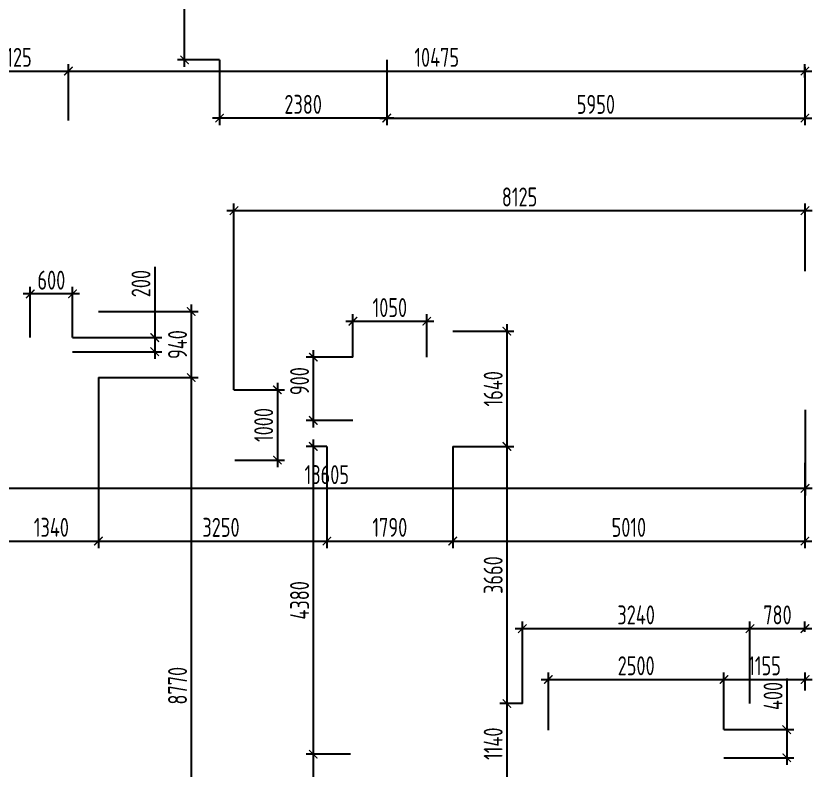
# Model space of a CAD drawing. Header units: millimetres. Extents: x -350007 to 535970, y -888 to 198380.
# Drawn here: x 518295 to 529621, y 64840 to 75573 of the extents above; entities that cross this region are included whole.
import ezdxf

# ---------------------------------------------------------------- set-up
doc = ezdxf.new("R2010")
doc.units = ezdxf.units.MM
doc.layers.add('АР_Размеры нов.', color=15, linetype='Continuous', lineweight=0)
doc.styles.add('ISOCPEUR', font='isocpeur.ttf', dxfattribs={"width": 0.7})
doc.dimstyles.new('R_100', dxfattribs={"dimtxt": 270, "dimasz": 120, "dimexe": 100, "dimexo": 0, "dimgap": 60, "dimtad": 1, "dimdec": 0, "dimrnd": 5, "dimzin": 0, "dimdsep": 46, "dimtxsty": 'ISOCPEUR', "dimblk": 'ARCHTICK', "dimcen": 0, "dimdle": 100, "dimclrd": 256, "dimclre": 256, "dimclrt": 256, "dimadec": 0, "dimazin": 0, "dimtfac": 2, "dimtdec": 0, "dimtofl": 0, "dimtmove": 1, "dimatfit": 3, "dimfxl": 1, "dimtvp": 3, "dimtolj": 1, "dimtzin": 0, "dimarcsym": 0})

# ---------------------------------------------------------------- blocks, each defined once
blk = doc.blocks.new('_ArchTick')
at = {"color": 0, "linetype": 'ByBlock', "const_width": 0.15}
blk.add_lwpolyline([(-0.5, -0.5), (0.5, 0.5)], dxfattribs=at)
blk = doc.blocks.new('*D3460')
at = {"layer": 'АР_Размеры нов.', "lineweight": -2, "transparency": 16777216}
for p, q in [((518129, 70425), (518129, 67999)), ((519469, 70425), (519469, 67999)), ((518029, 68099), (519569, 68099))]:
    blk.add_line(p, q, dxfattribs=at)
at = {"layer": 'АР_Размеры нов.', "lineweight": -2, "transparency": 16777216, "xscale": 120, "yscale": 120, "zscale": 120, "rotation": 180}
blk.add_blockref('_ArchTick', (518129, 68099), dxfattribs=at)
at = {"layer": 'АР_Размеры нов.', "lineweight": -2, "transparency": 16777216, "xscale": 120, "yscale": 120, "zscale": 120}
blk.add_blockref('_ArchTick', (519469, 68099), dxfattribs=at)
at = {"layer": 'АР_Размеры нов.', "transparency": 16777216, "insert": (518799, 68294), "char_height": 270, "attachment_point": 5, "style": 'ISOCPEUR'}
blk.add_mtext('\\A1;1340', dxfattribs=at)
blk = doc.blocks.new('*D3461')
at = {"layer": 'АР_Размеры нов.', "lineweight": -2, "transparency": 16777216}
for p, q in [((519469, 70425), (519469, 67999)), ((522719, 69446), (522719, 67999)), ((519369, 68099), (522819, 68099))]:
    blk.add_line(p, q, dxfattribs=at)
at = {"layer": 'АР_Размеры нов.', "lineweight": -2, "transparency": 16777216, "xscale": 120, "yscale": 120, "zscale": 120, "rotation": 180}
blk.add_blockref('_ArchTick', (519469, 68099), dxfattribs=at)
at = {"layer": 'АР_Размеры нов.', "lineweight": -2, "transparency": 16777216, "xscale": 120, "yscale": 120, "zscale": 120}
blk.add_blockref('_ArchTick', (522719, 68099), dxfattribs=at)
at = {"layer": 'АР_Размеры нов.', "transparency": 16777216, "insert": (521212, 68294), "char_height": 270, "attachment_point": 5, "style": 'ISOCPEUR'}
blk.add_mtext('\\A1;3250', dxfattribs=at)
blk = doc.blocks.new('*D3462')
at = {"layer": 'АР_Размеры нов.', "lineweight": -2, "transparency": 16777216}
for p, q in [((520269, 72003), (520269, 70995)), ((520269, 71095), (520269, 70694)), ((519099, 70995), (520369, 70995)), ((519099, 70794), (520369, 70794))]:
    blk.add_line(p, q, dxfattribs=at)
at = {"layer": 'АР_Размеры нов.', "lineweight": -2, "transparency": 16777216, "xscale": 120, "yscale": 120, "zscale": 120}
for p, rotation in [((520269, 70995), 90), ((520269, 70794), 270)]:
    blk.add_blockref('_ArchTick', p, dxfattribs=dict(at, rotation=rotation))
at = {"layer": 'АР_Размеры нов.', "transparency": 16777216, "insert": (520074, 71763), "char_height": 270, "attachment_point": 5, "rotation": 90, "style": 'ISOCPEUR'}
blk.add_mtext('\\A1;200', dxfattribs=at)
blk = doc.blocks.new('*D3463')
at = {"layer": 'АР_Размеры нов.', "lineweight": -2, "transparency": 16777216}
for p, q in [((520789, 71466), (520789, 70325)), ((519469, 71366), (520889, 71366)), ((519469, 70425), (520889, 70425))]:
    blk.add_line(p, q, dxfattribs=at)
at = {"layer": 'АР_Размеры нов.', "lineweight": -2, "transparency": 16777216, "xscale": 120, "yscale": 120, "zscale": 120}
for p, rotation in [((520789, 71366), 90), ((520789, 70425), 270)]:
    blk.add_blockref('_ArchTick', p, dxfattribs=dict(at, rotation=rotation))
at = {"layer": 'АР_Размеры нов.', "transparency": 16777216, "insert": (520594, 70895), "char_height": 270, "attachment_point": 5, "rotation": 90, "style": 'ISOCPEUR'}
blk.add_mtext('\\A1;940', dxfattribs=at)
blk = doc.blocks.new('*D3464')
at = {"layer": 'АР_Размеры нов.', "lineweight": -2, "transparency": 16777216}
for p, q in [((520789, 70525), (520789, 61556)), ((519469, 70425), (520889, 70425)), ((520266, 61656), (520889, 61656))]:
    blk.add_line(p, q, dxfattribs=at)
at = {"layer": 'АР_Размеры нов.', "lineweight": -2, "transparency": 16777216, "xscale": 120, "yscale": 120, "zscale": 120}
for p, rotation in [((520789, 70425), 90), ((520789, 61656), 270)]:
    blk.add_blockref('_ArchTick', p, dxfattribs=dict(at, rotation=rotation))
at = {"layer": 'АР_Размеры нов.', "transparency": 16777216, "insert": (520594, 66040), "char_height": 270, "attachment_point": 5, "rotation": 90, "style": 'ISOCPEUR'}
blk.add_mtext('\\A1;8770', dxfattribs=at)
blk = doc.blocks.new('*D3465')
at = {"layer": 'АР_Размеры нов.', "lineweight": -2, "transparency": 16777216}
for p, q in [((518499, 70996), (518499, 71717)), ((519099, 70996), (519099, 71717)), ((519199, 71617), (518399, 71617))]:
    blk.add_line(p, q, dxfattribs=at)
at = {"layer": 'АР_Размеры нов.', "lineweight": -2, "transparency": 16777216, "xscale": 120, "yscale": 120, "zscale": 120, "rotation": 180}
blk.add_blockref('_ArchTick', (518499, 71617), dxfattribs=at)
at = {"layer": 'АР_Размеры нов.', "lineweight": -2, "transparency": 16777216, "xscale": 120, "yscale": 120, "zscale": 120}
blk.add_blockref('_ArchTick', (519099, 71617), dxfattribs=at)
at = {"layer": 'АР_Размеры нов.', "transparency": 16777216, "insert": (518799, 71812), "char_height": 270, "attachment_point": 5, "style": 'ISOCPEUR'}
blk.add_mtext('\\A1;600', dxfattribs=at)
blk = doc.blocks.new('*D3469')
at = {"layer": 'АР_Размеры нов.', "lineweight": -2, "transparency": 16777216}
for p, q in [((529260, 66143), (529260, 65415)), ((529260, 65515), (529260, 64915)), ((528367, 65415), (529360, 65415)), ((528367, 65015), (529360, 65015))]:
    blk.add_line(p, q, dxfattribs=at)
at = {"layer": 'АР_Размеры нов.', "lineweight": -2, "transparency": 16777216, "xscale": 120, "yscale": 120, "zscale": 120}
for p, rotation in [((529260, 65415), 90), ((529260, 65015), 270)]:
    blk.add_blockref('_ArchTick', p, dxfattribs=dict(at, rotation=rotation))
at = {"layer": 'АР_Размеры нов.', "transparency": 16777216, "insert": (529065, 65894), "char_height": 270, "attachment_point": 5, "rotation": 90, "style": 'ISOCPEUR'}
blk.add_mtext('\\A1;400', dxfattribs=at)
blk = doc.blocks.new('*D3470')
at = {"layer": 'АР_Размеры нов.', "lineweight": -2, "transparency": 16777216}
for p, q in [((525279, 65885), (525279, 64545)), ((525499, 65785), (525179, 65785)), ((525499, 64645), (525179, 64645))]:
    blk.add_line(p, q, dxfattribs=at)
at = {"layer": 'АР_Размеры нов.', "lineweight": -2, "transparency": 16777216, "xscale": 120, "yscale": 120, "zscale": 120}
for p, rotation in [((525279, 65785), 90), ((525279, 64645), 270)]:
    blk.add_blockref('_ArchTick', p, dxfattribs=dict(at, rotation=rotation))
at = {"layer": 'АР_Размеры нов.', "transparency": 16777216, "insert": (525084, 65215), "char_height": 270, "attachment_point": 5, "rotation": 90, "style": 'ISOCPEUR'}
blk.add_mtext('\\A1;1140', dxfattribs=at)
blk = doc.blocks.new('*D3473')
at = {"layer": 'АР_Размеры нов.', "lineweight": -2, "transparency": 16777216}
for p, q in [((525869, 65408), (525869, 66229)), ((528367, 65415), (528367, 66229)), ((525769, 66129), (528467, 66129))]:
    blk.add_line(p, q, dxfattribs=at)
at = {"layer": 'АР_Размеры нов.', "lineweight": -2, "transparency": 16777216, "xscale": 120, "yscale": 120, "zscale": 120, "rotation": 180}
blk.add_blockref('_ArchTick', (525869, 66129), dxfattribs=at)
at = {"layer": 'АР_Размеры нов.', "lineweight": -2, "transparency": 16777216, "xscale": 120, "yscale": 120, "zscale": 120}
blk.add_blockref('_ArchTick', (528367, 66129), dxfattribs=at)
at = {"layer": 'АР_Размеры нов.', "transparency": 16777216, "insert": (527118, 66324), "char_height": 270, "attachment_point": 5, "style": 'ISOCPEUR'}
blk.add_mtext('\\A1;2500', dxfattribs=at)
blk = doc.blocks.new('*D3474')
at = {"layer": 'АР_Размеры нов.', "lineweight": -2, "transparency": 16777216}
for p, q in [((528367, 65415), (528367, 66229)), ((529521, 65970), (529521, 66229)), ((528267, 66129), (529621, 66129))]:
    blk.add_line(p, q, dxfattribs=at)
at = {"layer": 'АР_Размеры нов.', "lineweight": -2, "transparency": 16777216, "xscale": 120, "yscale": 120, "zscale": 120, "rotation": 180}
blk.add_blockref('_ArchTick', (528367, 66129), dxfattribs=at)
at = {"layer": 'АР_Размеры нов.', "lineweight": -2, "transparency": 16777216, "xscale": 120, "yscale": 120, "zscale": 120}
blk.add_blockref('_ArchTick', (529521, 66129), dxfattribs=at)
at = {"layer": 'АР_Размеры нов.', "transparency": 16777216, "insert": (528944, 66324), "char_height": 270, "attachment_point": 5, "style": 'ISOCPEUR'}
blk.add_mtext('\\A1;1155', dxfattribs=at)
blk = doc.blocks.new('*D3478')
at = {"layer": 'АР_Размеры нов.', "lineweight": -2, "transparency": 16777216}
for p, q in [((523571, 74946), (523571, 74019)), ((529519, 74843), (529519, 74019)), ((523471, 74119), (529619, 74119))]:
    blk.add_line(p, q, dxfattribs=at)
at = {"layer": 'АР_Размеры нов.', "lineweight": -2, "transparency": 16777216, "xscale": 120, "yscale": 120, "zscale": 120, "rotation": 180}
blk.add_blockref('_ArchTick', (523571, 74119), dxfattribs=at)
at = {"layer": 'АР_Размеры нов.', "lineweight": -2, "transparency": 16777216, "xscale": 120, "yscale": 120, "zscale": 120}
blk.add_blockref('_ArchTick', (529519, 74119), dxfattribs=at)
at = {"layer": 'АР_Размеры нов.', "transparency": 16777216, "insert": (526545, 74314), "char_height": 270, "attachment_point": 5, "style": 'ISOCPEUR'}
blk.add_mtext('\\A1;5950', dxfattribs=at)
blk = doc.blocks.new('*D3479')
at = {"layer": 'АР_Размеры нов.', "lineweight": -2, "transparency": 16777216}
for p, q in [((521191, 74946), (521191, 74019)), ((523571, 74946), (523571, 74019)), ((523671, 74119), (521091, 74119))]:
    blk.add_line(p, q, dxfattribs=at)
at = {"layer": 'АР_Размеры нов.', "lineweight": -2, "transparency": 16777216, "xscale": 120, "yscale": 120, "zscale": 120, "rotation": 180}
blk.add_blockref('_ArchTick', (521191, 74119), dxfattribs=at)
at = {"layer": 'АР_Размеры нов.', "lineweight": -2, "transparency": 16777216, "xscale": 120, "yscale": 120, "zscale": 120}
blk.add_blockref('_ArchTick', (523571, 74119), dxfattribs=at)
at = {"layer": 'АР_Размеры нов.', "transparency": 16777216, "insert": (522381, 74314), "char_height": 270, "attachment_point": 5, "style": 'ISOCPEUR'}
blk.add_mtext('\\A1;2380', dxfattribs=at)
blk = doc.blocks.new('*D3480')
at = {"layer": 'АР_Размеры нов.', "lineweight": -2, "transparency": 16777216}
for p, q in [((520693, 74846), (520693, 77726)), ((521191, 77626), (520593, 77626)), ((521191, 74946), (520593, 74946))]:
    blk.add_line(p, q, dxfattribs=at)
at = {"layer": 'АР_Размеры нов.', "lineweight": -2, "transparency": 16777216, "xscale": 120, "yscale": 120, "zscale": 120}
for p, rotation in [((520693, 77626), 90), ((520693, 74946), 270)]:
    blk.add_blockref('_ArchTick', p, dxfattribs=dict(at, rotation=rotation))
at = {"layer": 'АР_Размеры нов.', "transparency": 16777216, "insert": (520498, 76286), "char_height": 270, "attachment_point": 5, "rotation": 90, "style": 'ISOCPEUR'}
blk.add_mtext('\\A1;2680', dxfattribs=at)
blk = doc.blocks.new('*D3539')
at = {"layer": 'АР_Размеры нов.', "lineweight": -2, "transparency": 16777216}
for p, q in [((521397, 70251), (521397, 72901)), ((529521, 71941), (529521, 72901)), ((521297, 72801), (529621, 72801))]:
    blk.add_line(p, q, dxfattribs=at)
at = {"layer": 'АР_Размеры нов.', "lineweight": -2, "transparency": 16777216, "xscale": 120, "yscale": 120, "zscale": 120, "rotation": 180}
blk.add_blockref('_ArchTick', (521397, 72801), dxfattribs=at)
at = {"layer": 'АР_Размеры нов.', "lineweight": -2, "transparency": 16777216, "xscale": 120, "yscale": 120, "zscale": 120}
blk.add_blockref('_ArchTick', (529521, 72801), dxfattribs=at)
at = {"layer": 'АР_Размеры нов.', "transparency": 16777216, "insert": (525459, 72996), "char_height": 270, "attachment_point": 5, "style": 'ISOCPEUR'}
blk.add_mtext('\\A1;8125', dxfattribs=at)
blk = doc.blocks.new('*D3540')
at = {"layer": 'АР_Размеры нов.', "lineweight": -2, "transparency": 16777216}
for p, q in [((522014, 70351), (522014, 69151)), ((521397, 70251), (522114, 70251)), ((521407, 69251), (522114, 69251))]:
    blk.add_line(p, q, dxfattribs=at)
at = {"layer": 'АР_Размеры нов.', "lineweight": -2, "transparency": 16777216, "xscale": 120, "yscale": 120, "zscale": 120}
for p, rotation in [((522014, 70251), 90), ((522014, 69251), 270)]:
    blk.add_blockref('_ArchTick', p, dxfattribs=dict(at, rotation=rotation))
at = {"layer": 'АР_Размеры нов.', "transparency": 16777216, "insert": (521819, 69751), "char_height": 270, "attachment_point": 5, "rotation": 90, "style": 'ISOCPEUR'}
blk.add_mtext('\\A1;1000', dxfattribs=at)
blk = doc.blocks.new('*D3673')
at = {"layer": 'АР_Размеры нов.', "lineweight": -2, "transparency": 16777216}
for p, q in [((522719, 69446), (522719, 67999)), ((524509, 69446), (524509, 67999)), ((522619, 68099), (524609, 68099))]:
    blk.add_line(p, q, dxfattribs=at)
at = {"layer": 'АР_Размеры нов.', "lineweight": -2, "transparency": 16777216, "xscale": 120, "yscale": 120, "zscale": 120, "rotation": 180}
blk.add_blockref('_ArchTick', (522719, 68099), dxfattribs=at)
at = {"layer": 'АР_Размеры нов.', "lineweight": -2, "transparency": 16777216, "xscale": 120, "yscale": 120, "zscale": 120}
blk.add_blockref('_ArchTick', (524509, 68099), dxfattribs=at)
at = {"layer": 'АР_Размеры нов.', "transparency": 16777216, "insert": (523614, 68294), "char_height": 270, "attachment_point": 5, "style": 'ISOCPEUR'}
blk.add_mtext('\\A1;1790', dxfattribs=at)
blk = doc.blocks.new('*D3674')
at = {"layer": 'АР_Размеры нов.', "lineweight": -2, "transparency": 16777216}
for p, q in [((524509, 69446), (524509, 67999)), ((529519, 69212), (529519, 67999)), ((524409, 68099), (529619, 68099))]:
    blk.add_line(p, q, dxfattribs=at)
at = {"layer": 'АР_Размеры нов.', "lineweight": -2, "transparency": 16777216, "xscale": 120, "yscale": 120, "zscale": 120, "rotation": 180}
blk.add_blockref('_ArchTick', (524509, 68099), dxfattribs=at)
at = {"layer": 'АР_Размеры нов.', "lineweight": -2, "transparency": 16777216, "xscale": 120, "yscale": 120, "zscale": 120}
blk.add_blockref('_ArchTick', (529519, 68099), dxfattribs=at)
at = {"layer": 'АР_Размеры нов.', "transparency": 16777216, "insert": (527014, 68294), "char_height": 270, "attachment_point": 5, "style": 'ISOCPEUR'}
blk.add_mtext('\\A1;5010', dxfattribs=at)
blk = doc.blocks.new('*D3675')
at = {"layer": 'АР_Размеры нов.', "lineweight": -2, "transparency": 16777216}
for p, q in [((522525, 70816), (522525, 69716)), ((523089, 70716), (522425, 70716)), ((523089, 69816), (522425, 69816))]:
    blk.add_line(p, q, dxfattribs=at)
at = {"layer": 'АР_Размеры нов.', "lineweight": -2, "transparency": 16777216, "xscale": 120, "yscale": 120, "zscale": 120}
for p, rotation in [((522525, 70716), 90), ((522525, 69816), 270)]:
    blk.add_blockref('_ArchTick', p, dxfattribs=dict(at, rotation=rotation))
at = {"layer": 'АР_Размеры нов.', "transparency": 16777216, "insert": (522330, 70375), "char_height": 270, "attachment_point": 5, "rotation": 90, "style": 'ISOCPEUR'}
blk.add_mtext('\\A1;900', dxfattribs=at)
blk = doc.blocks.new('*D3676')
at = {"layer": 'АР_Размеры нов.', "lineweight": -2, "transparency": 16777216}
for p, q in [((522525, 69546), (522525, 64965)), ((522719, 69446), (522425, 69446)), ((523053, 65065), (522425, 65065))]:
    blk.add_line(p, q, dxfattribs=at)
at = {"layer": 'АР_Размеры нов.', "lineweight": -2, "transparency": 16777216, "xscale": 120, "yscale": 120, "zscale": 120}
for p, rotation in [((522525, 69446), 90), ((522525, 65065), 270)]:
    blk.add_blockref('_ArchTick', p, dxfattribs=dict(at, rotation=rotation))
at = {"layer": 'АР_Размеры нов.', "transparency": 16777216, "insert": (522330, 67255), "char_height": 270, "attachment_point": 5, "rotation": 90, "style": 'ISOCPEUR'}
blk.add_mtext('\\A1;4380', dxfattribs=at)
blk = doc.blocks.new('*D3677')
at = {"layer": 'АР_Размеры нов.', "lineweight": -2, "transparency": 16777216}
for p, q in [((522525, 65165), (522525, 63613)), ((523053, 65065), (522425, 65065)), ((523053, 63713), (522425, 63713))]:
    blk.add_line(p, q, dxfattribs=at)
at = {"layer": 'АР_Размеры нов.', "lineweight": -2, "transparency": 16777216, "xscale": 120, "yscale": 120, "zscale": 120}
for p, rotation in [((522525, 65065), 90), ((522525, 63713), 270)]:
    blk.add_blockref('_ArchTick', p, dxfattribs=dict(at, rotation=rotation))
at = {"layer": 'АР_Размеры нов.', "transparency": 16777216, "insert": (522330, 64389), "char_height": 270, "attachment_point": 5, "rotation": 90, "style": 'ISOCPEUR'}
blk.add_mtext('\\A1;1350', dxfattribs=at)
blk = doc.blocks.new('*D3685')
at = {"layer": 'АР_Размеры нов.', "lineweight": -2, "transparency": 16777216}
for p, q in [((525499, 65785), (525499, 66953)), ((528737, 65785), (528737, 66953)), ((525399, 66853), (528837, 66853))]:
    blk.add_line(p, q, dxfattribs=at)
at = {"layer": 'АР_Размеры нов.', "lineweight": -2, "transparency": 16777216, "xscale": 120, "yscale": 120, "zscale": 120, "rotation": 180}
blk.add_blockref('_ArchTick', (525499, 66853), dxfattribs=at)
at = {"layer": 'АР_Размеры нов.', "lineweight": -2, "transparency": 16777216, "xscale": 120, "yscale": 120, "zscale": 120}
blk.add_blockref('_ArchTick', (528737, 66853), dxfattribs=at)
at = {"layer": 'АР_Размеры нов.', "transparency": 16777216, "insert": (527118, 67048), "char_height": 270, "attachment_point": 5, "style": 'ISOCPEUR'}
blk.add_mtext('\\A1;3240', dxfattribs=at)
blk = doc.blocks.new('*D3686')
at = {"layer": 'АР_Размеры нов.', "lineweight": -2, "transparency": 16777216}
for p, q in [((528737, 65785), (528737, 66953)), ((529519, 66806), (529519, 66953)), ((528637, 66853), (529619, 66853))]:
    blk.add_line(p, q, dxfattribs=at)
at = {"layer": 'АР_Размеры нов.', "lineweight": -2, "transparency": 16777216, "xscale": 120, "yscale": 120, "zscale": 120, "rotation": 180}
blk.add_blockref('_ArchTick', (528737, 66853), dxfattribs=at)
at = {"layer": 'АР_Размеры нов.', "lineweight": -2, "transparency": 16777216, "xscale": 120, "yscale": 120, "zscale": 120}
blk.add_blockref('_ArchTick', (529519, 66853), dxfattribs=at)
at = {"layer": 'АР_Размеры нов.', "transparency": 16777216, "insert": (529128, 67048), "char_height": 270, "attachment_point": 5, "style": 'ISOCPEUR'}
blk.add_mtext('\\A1;780', dxfattribs=at)
blk = doc.blocks.new('*D3690')
at = {"layer": 'АР_Размеры нов.', "lineweight": -2, "transparency": 16777216}
for p, q in [((525279, 71186), (525279, 69346)), ((524509, 71086), (525379, 71086)), ((524509, 69446), (525379, 69446))]:
    blk.add_line(p, q, dxfattribs=at)
at = {"layer": 'АР_Размеры нов.', "lineweight": -2, "transparency": 16777216, "xscale": 120, "yscale": 120, "zscale": 120}
for p, rotation in [((525279, 71086), 90), ((525279, 69446), 270)]:
    blk.add_blockref('_ArchTick', p, dxfattribs=dict(at, rotation=rotation))
at = {"layer": 'АР_Размеры нов.', "transparency": 16777216, "insert": (525084, 70266), "char_height": 270, "attachment_point": 5, "rotation": 90, "style": 'ISOCPEUR'}
blk.add_mtext('\\A1;1640', dxfattribs=at)
blk = doc.blocks.new('*D3691')
at = {"layer": 'АР_Размеры нов.', "lineweight": -2, "transparency": 16777216}
for p, q in [((525279, 69546), (525279, 65685)), ((524509, 69446), (525379, 69446)), ((525499, 65785), (525179, 65785))]:
    blk.add_line(p, q, dxfattribs=at)
at = {"layer": 'АР_Размеры нов.', "lineweight": -2, "transparency": 16777216, "xscale": 120, "yscale": 120, "zscale": 120}
for p, rotation in [((525279, 69446), 90), ((525279, 65785), 270)]:
    blk.add_blockref('_ArchTick', p, dxfattribs=dict(at, rotation=rotation))
at = {"layer": 'АР_Размеры нов.', "transparency": 16777216, "insert": (525084, 67615), "char_height": 270, "attachment_point": 5, "rotation": 90, "style": 'ISOCPEUR'}
blk.add_mtext('\\A1;3660', dxfattribs=at)
blk = doc.blocks.new('*D3692')
at = {"layer": 'АР_Размеры нов.', "lineweight": -2, "transparency": 16777216}
for p, q in [((523089, 70716), (523089, 71327)), ((524139, 70716), (524139, 71327)), ((522989, 71227), (524239, 71227))]:
    blk.add_line(p, q, dxfattribs=at)
at = {"layer": 'АР_Размеры нов.', "lineweight": -2, "transparency": 16777216, "xscale": 120, "yscale": 120, "zscale": 120, "rotation": 180}
blk.add_blockref('_ArchTick', (523089, 71227), dxfattribs=at)
at = {"layer": 'АР_Размеры нов.', "lineweight": -2, "transparency": 16777216, "xscale": 120, "yscale": 120, "zscale": 120}
blk.add_blockref('_ArchTick', (524139, 71227), dxfattribs=at)
at = {"layer": 'АР_Размеры нов.', "transparency": 16777216, "insert": (523614, 71422), "char_height": 270, "attachment_point": 5, "style": 'ISOCPEUR'}
blk.add_mtext('\\A1;1050', dxfattribs=at)
blk = doc.blocks.new('*D3700')
at = {"layer": 'АР_Размеры нов.', "lineweight": -2, "transparency": 16777216}
for p, q in [((529521, 69968), (529521, 68749)), ((515914, 69721), (515914, 68749)), ((529621, 68849), (515814, 68849))]:
    blk.add_line(p, q, dxfattribs=at)
at = {"layer": 'АР_Размеры нов.', "lineweight": -2, "transparency": 16777216, "xscale": 120, "yscale": 120, "zscale": 120, "rotation": 180}
blk.add_blockref('_ArchTick', (515914, 68849), dxfattribs=at)
at = {"layer": 'АР_Размеры нов.', "lineweight": -2, "transparency": 16777216, "xscale": 120, "yscale": 120, "zscale": 120}
blk.add_blockref('_ArchTick', (529521, 68849), dxfattribs=at)
at = {"layer": 'АР_Размеры нов.', "transparency": 16777216, "insert": (522717, 69044), "char_height": 270, "attachment_point": 5, "style": 'ISOCPEUR'}
blk.add_mtext('\\A1;13605', dxfattribs=at)
blk = doc.blocks.new('*D3703')
at = {"layer": 'АР_Размеры нов.', "lineweight": -2, "transparency": 16777216}
for p, q in [((517916, 73714), (517916, 74888)), ((519042, 74084), (519042, 74888)), ((517816, 74788), (519142, 74788))]:
    blk.add_line(p, q, dxfattribs=at)
at = {"layer": 'АР_Размеры нов.', "lineweight": -2, "transparency": 16777216, "xscale": 120, "yscale": 120, "zscale": 120, "rotation": 180}
blk.add_blockref('_ArchTick', (517916, 74788), dxfattribs=at)
at = {"layer": 'АР_Размеры нов.', "lineweight": -2, "transparency": 16777216, "xscale": 120, "yscale": 120, "zscale": 120}
blk.add_blockref('_ArchTick', (519042, 74788), dxfattribs=at)
at = {"layer": 'АР_Размеры нов.', "transparency": 16777216, "insert": (518292, 74983), "char_height": 270, "attachment_point": 5, "style": 'ISOCPEUR'}
blk.add_mtext('\\A1;1125', dxfattribs=at)
blk = doc.blocks.new('*D3704')
at = {"layer": 'АР_Размеры нов.', "lineweight": -2, "transparency": 16777216}
for p, q in [((519042, 74084), (519042, 74888)), ((529519, 74694), (529519, 74888)), ((518942, 74788), (529619, 74788))]:
    blk.add_line(p, q, dxfattribs=at)
at = {"layer": 'АР_Размеры нов.', "lineweight": -2, "transparency": 16777216, "xscale": 120, "yscale": 120, "zscale": 120, "rotation": 180}
blk.add_blockref('_ArchTick', (519042, 74788), dxfattribs=at)
at = {"layer": 'АР_Размеры нов.', "lineweight": -2, "transparency": 16777216, "xscale": 120, "yscale": 120, "zscale": 120}
blk.add_blockref('_ArchTick', (529519, 74788), dxfattribs=at)
at = {"layer": 'АР_Размеры нов.', "transparency": 16777216, "insert": (524281, 74983), "char_height": 270, "attachment_point": 5, "style": 'ISOCPEUR'}
blk.add_mtext('\\A1;10475', dxfattribs=at)

msp = doc.modelspace()

# ---------------------------------------------------------------- dimensions: what is measured, and where the dimension line sits
at = {"layer": 'АР_Размеры нов.'}
for base, p1, p2, picture, middle in [((520693.2, 77625.9), (521190.9, 74945.8), (521191.1, 77625.9), '*D3480', (520498.2, 76285.9)), ((520788.5, 70424.8), (519469.4, 71365.7), (519469.4, 70424.8), '*D3463', (520593.5, 70895.2)), ((525279, 69445.7), (524509.3, 71085.7), (524509.3, 69445.7), '*D3690', (525084, 70265.7)), ((520788.5, 61655.7), (519469.4, 70424.8), (520265.9, 61655.7), '*D3464', (520593.5, 66040.2)), ((522014.4, 69250.8), (521397.2, 70250.8), (521407, 69250.8), '*D3540', (521819.4, 69750.8)), ((522524.6, 65064.6), (522719.3, 69445.7), (523053.2, 65064.6), '*D3676', (522329.6, 67255.1)), ((525279, 65784.6), (524509.3, 69445.7), (525499.3, 65784.6), '*D3691', (525084, 67615.1)), ((525279, 64644.6), (525499.3, 65784.6), (525499.3, 64644.6), '*D3470', (525084, 65214.6)), ((522524.6, 63712.5), (523053.2, 65064.6), (523053.2, 63712.5), '*D3677', (522329.6, 64388.6))]:
    dim = msp.add_linear_dim(base=base, p1=p1, p2=p2, angle=90, dimstyle='R_100', override={"dimpost": '\\X'}, dxfattribs=at)
    dim.commit()
    dim.dimension.update_dxf_attribs({"geometry": picture, "text_midpoint": middle})
for base, p1, p2, picture, middle in [((519042.3, 74787.9), (517916.3, 73713.7), (519042.3, 74083.7), '*D3703', (518291.9, 74787.9)), ((522719.3, 68098.6), (519469.4, 70424.8), (522719.3, 69445.7), '*D3461', (521211.7, 68098.6))]:
    dim = msp.add_linear_dim(base=base, p1=p1, p2=p2, dimstyle='R_100', override={"dimpost": '\\X'}, dxfattribs=at)
    dim.commit()
    dim.dimension.update_dxf_attribs({"geometry": picture, "text_midpoint": middle, "dimtype": 160})
for base, p1, p2, picture, middle in [((529519.3, 74787.9), (519042.3, 74083.7), (529519.3, 74694), '*D3704', (524280.8, 74982.9)), ((521190.9, 74119.1), (523570.9, 74945.8), (521190.9, 74945.8), '*D3479', (522380.9, 74314.1)), ((529519.3, 74119.1), (523570.9, 74945.8), (529519.3, 74843.3), '*D3478', (526545.1, 74314.1)), ((529520.5, 72800.7), (521397.2, 70250.8), (529520.5, 71940.7), '*D3539', (525458.8, 72995.7)), ((518499.1, 71617.3), (519099.4, 70996.3), (518499.1, 70996.3), '*D3465', (518799.3, 71812.3)), ((524139.3, 71226.9), (523089.3, 70715.7), (524139.3, 70715.7), '*D3692', (523614.3, 71421.9)), ((519469.4, 68098.6), (518129.1, 70424.8), (519469.4, 70424.8), '*D3460', (518799.3, 68293.6)), ((515914.3, 68849.4), (529520.5, 69968), (515914.3, 69720.7), '*D3700', (522717.4, 69044.4)), ((524509.3, 68098.6), (522719.3, 69445.7), (524509.3, 69445.7), '*D3673', (523614.3, 68293.6)), ((529519.3, 68098.6), (524509.3, 69445.7), (529519.3, 69212.4), '*D3674', (527014.3, 68293.6)), ((528737.4, 66853), (525499.3, 65784.6), (528737.4, 65784.6), '*D3685', (527118.3, 67048)), ((529519.3, 66853), (528737.4, 65784.6), (529519.3, 66806), '*D3686', (529128.4, 67048)), ((528367.4, 66129.5), (525869.3, 65408.1), (528367.4, 65414.6), '*D3473', (527118.3, 66324.5)), ((529520.5, 66129.5), (528367.4, 65414.6), (529520.5, 65969.9), '*D3474', (528944, 66324.5))]:
    dim = msp.add_linear_dim(base=base, p1=p1, p2=p2, dimstyle='R_100', override={"dimpost": '\\X'}, dxfattribs=at)
    dim.commit()
    dim.dimension.update_dxf_attribs({"geometry": picture, "text_midpoint": middle})
for base, p1, p2, picture, middle in [((520268.7, 70794.2), (519099.4, 70995.1), (519099.4, 70794.2), '*D3462', (520443.4, 71763.3)), ((522524.6, 69815.7), (523089.3, 70715.7), (523089.3, 69815.7), '*D3675', (522524.6, 70375.2)), ((529259.9, 65014.6), (528367.4, 65414.6), (528367.4, 65014.6), '*D3469', (529186.3, 65893.8))]:
    dim = msp.add_linear_dim(base=base, p1=p1, p2=p2, angle=90, dimstyle='R_100', override={"dimpost": '\\X'}, dxfattribs=at)
    dim.commit()
    dim.dimension.update_dxf_attribs({"geometry": picture, "text_midpoint": middle, "dimtype": 160})

doc.saveas('drawing.dxf')
